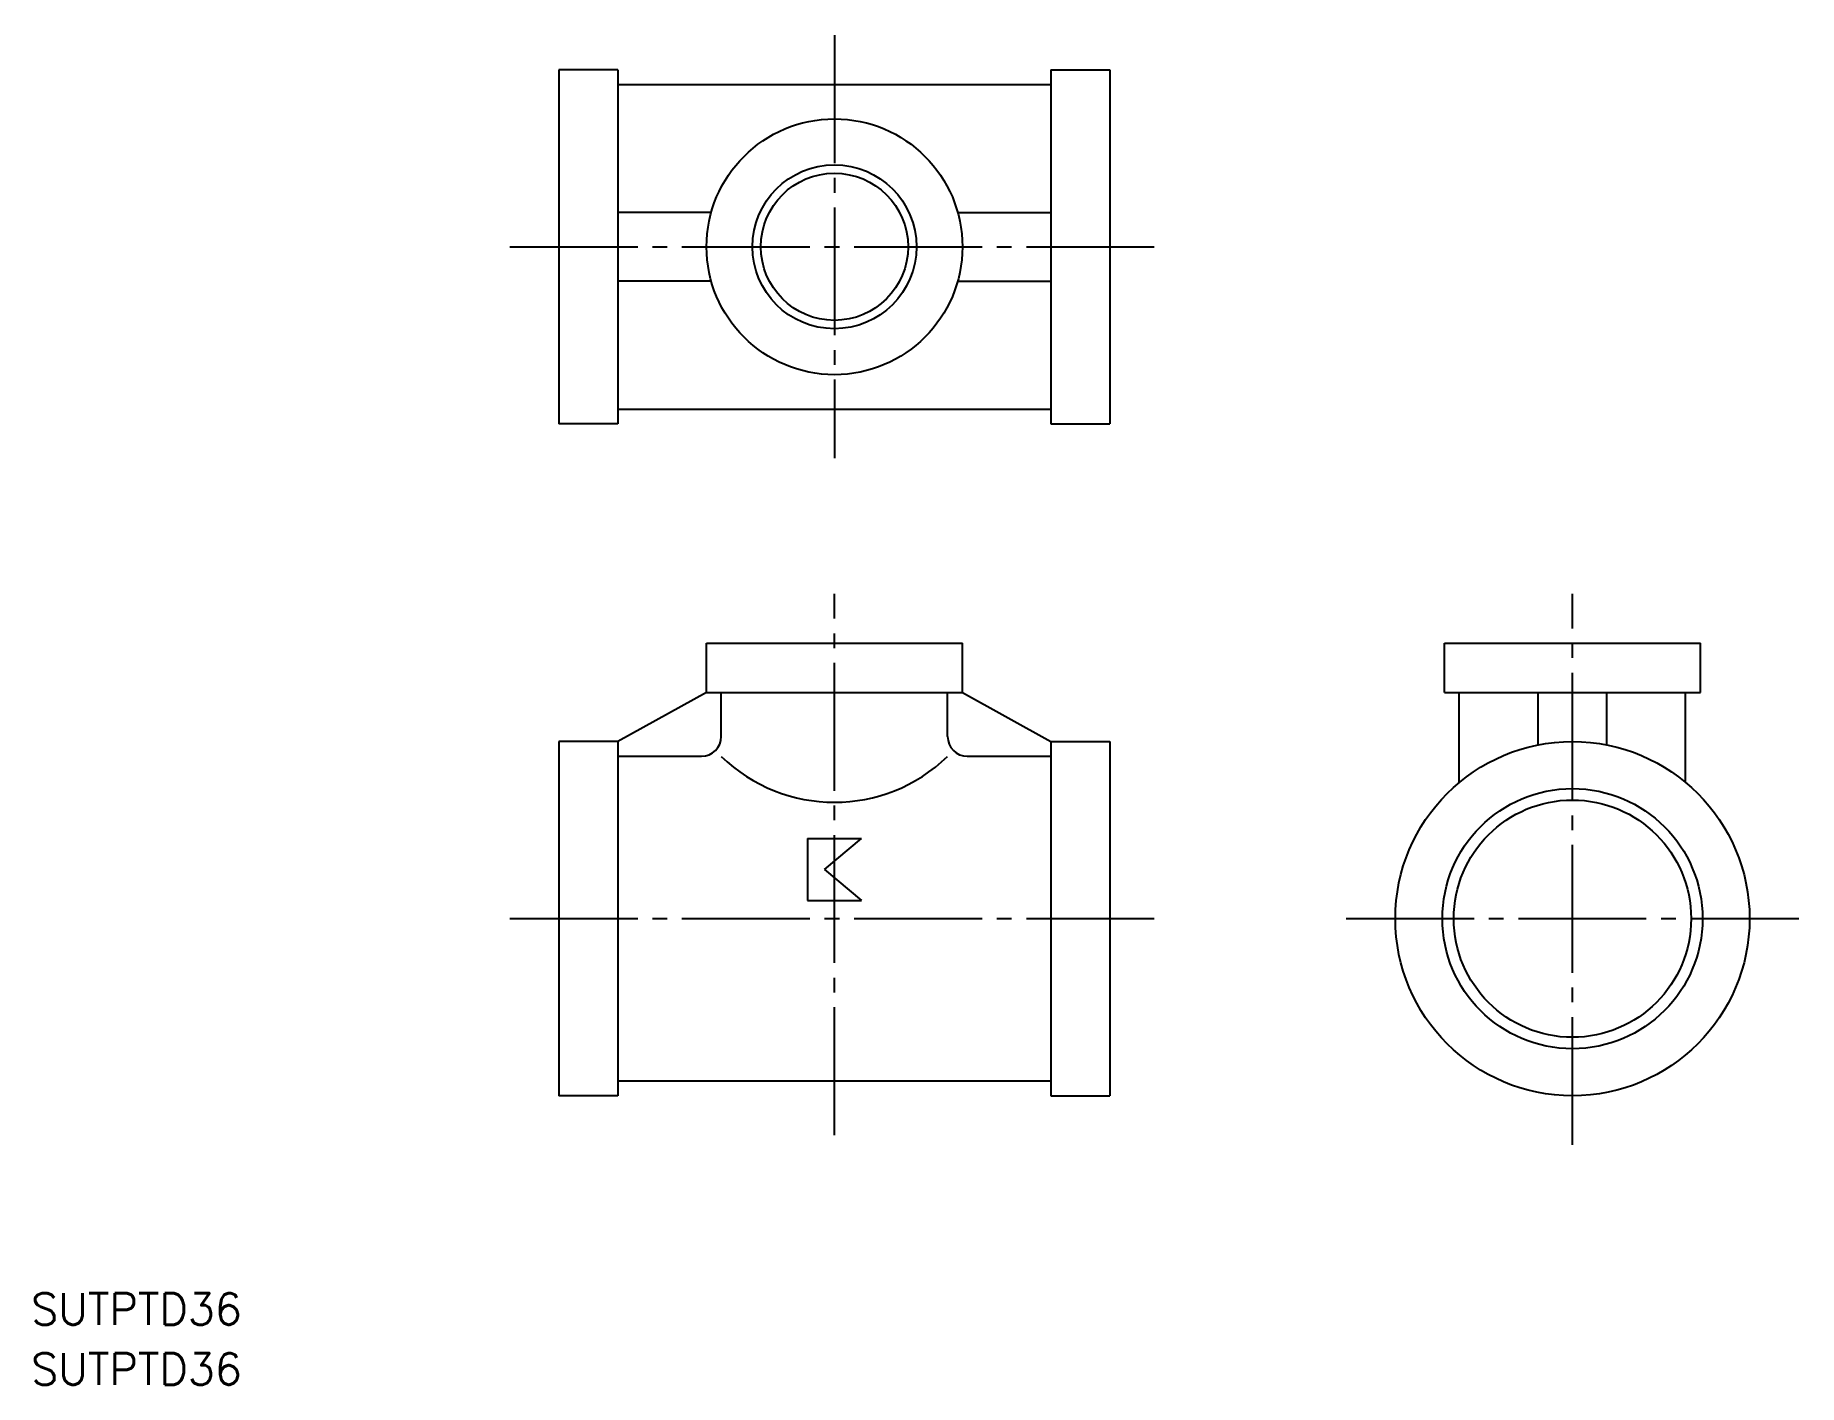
# Model space of a CAD drawing. Extents: x 47 to 226, y 151 to 288.
import ezdxf

# ---------------------------------------------------------------- set-up
doc = ezdxf.new("R2010")
doc.units = 0
doc.linetypes.add('CENTER', pattern=[17.5, 13, -1.5, 1.5, -1.5])
doc.layers.get('0').update_dxf_attribs({"linetype": 'CONTINUOUS'})
doc.layers.add('CENTER', color=1, linetype='CENTER')
doc.styles.get("Standard").update_dxf_attribs({"font": 'txt.shx', "bigfont": '@extfont2.shx'})

msp = doc.modelspace()

# ---------------------------------------------------------------- linework, layer by layer
at = {"color": 7, "linetype": 'CONTINUOUS'}
for p, q in [((100.36, 284.55), (100.36, 248.55)), ((106.36, 284.55), (100.36, 284.55)), ((106.36, 284.55), (106.36, 248.55)), ((150.36, 284.55), (156.36, 284.55)), ((150.36, 284.55), (150.36, 248.55)), ((156.36, 284.55), (156.36, 248.55)), ((106.36, 283.05), (150.36, 283.05)), ((115.84, 270.05), (106.36, 270.05)), ((140.88, 270.05), (150.36, 270.05)), ((115.84, 263.05), (106.36, 263.05)), ((140.88, 263.05), (150.36, 263.05)), ((106.36, 250.05), (150.36, 250.05)), ((106.36, 248.55), (100.36, 248.55)), ((150.36, 248.55), (156.36, 248.55)), ((115.36, 221.26), (115.36, 226.26)), ((115.36, 226.26), (141.36, 226.26)), ((141.36, 221.26), (141.36, 226.26)), ((190.36, 221.26), (190.36, 226.26)), ((190.36, 226.26), (216.36, 226.26)), ((216.36, 221.26), (216.36, 226.26)), ((115.36, 221.26), (106.36, 216.26)), ((115.36, 221.26), (141.36, 221.26)), ((116.86, 216.76), (116.86, 221.26)), ((139.86, 216.76), (139.86, 221.26)), ((141.36, 221.26), (150.36, 216.26)), ((190.36, 221.26), (216.36, 221.26)), ((191.86, 212.1), (191.86, 221.26)), ((199.86, 215.91), (199.86, 221.26)), ((206.86, 215.91), (206.86, 221.26)), ((214.86, 212.1), (214.86, 221.26)), ((100.36, 216.26), (100.36, 180.26)), ((106.36, 216.26), (100.36, 216.26)), ((106.36, 216.26), (106.36, 180.26)), ((150.36, 216.26), (156.36, 216.26)), ((150.36, 216.26), (150.36, 180.26)), ((156.36, 216.26), (156.36, 180.26)), ((106.36, 214.76), (114.86, 214.76)), ((141.86, 214.76), (150.36, 214.76)), ((125.61, 206.42), (125.61, 200.09)), ((125.61, 206.42), (131.11, 206.42)), ((127.34, 203.26), (131.11, 206.42)), ((127.34, 203.26), (131.11, 200.09)), ((125.61, 200.09), (131.11, 200.09)), ((106.36, 181.76), (150.36, 181.76)), ((106.36, 180.26), (100.36, 180.26)), ((150.36, 180.26), (156.36, 180.26))]:
    msp.add_line(p, q, dxfattribs=at)
for centre, radius in [((128.36, 266.55), 13), ((128.36, 266.55), 8.33), ((128.36, 266.55), 7.48), ((203.36, 198.26), 18), ((203.36, 198.26), 13.22), ((203.36, 198.26), 12.06)]:
    msp.add_circle(centre, radius, dxfattribs=at)
for centre, radius, start, end in [((114.86, 216.76), 2, 270, 0), ((141.86, 216.76), 2, 180, 270), ((128.36, 226.59), 16.5, 225.8156, 314.1844)]:
    msp.add_arc(centre, radius, start, end, dxfattribs=at)
at = {"layer": 'CENTER', "color": 1, "linetype": 'CENTER'}
for p, q in [((128.36, 288.05), (128.36, 245.05)), ((95.36, 266.55), (161.36, 266.55)), ((128.36, 176.26), (128.36, 231.26)), ((203.36, 175.26), (203.36, 231.26)), ((95.36, 198.26), (161.36, 198.26)), ((180.36, 198.26), (226.36, 198.26))]:
    msp.add_line(p, q, dxfattribs=at)

# ---------------------------------------------------------------- texts
at = {"color": 7, "linetype": 'CONTINUOUS'}
for p in [(46.73, 156.98), (46.73, 150.89)]:
    msp.add_text('SUTPTD36', height=3.2, dxfattribs=at).set_placement(p)

doc.saveas('drawing.dxf')
